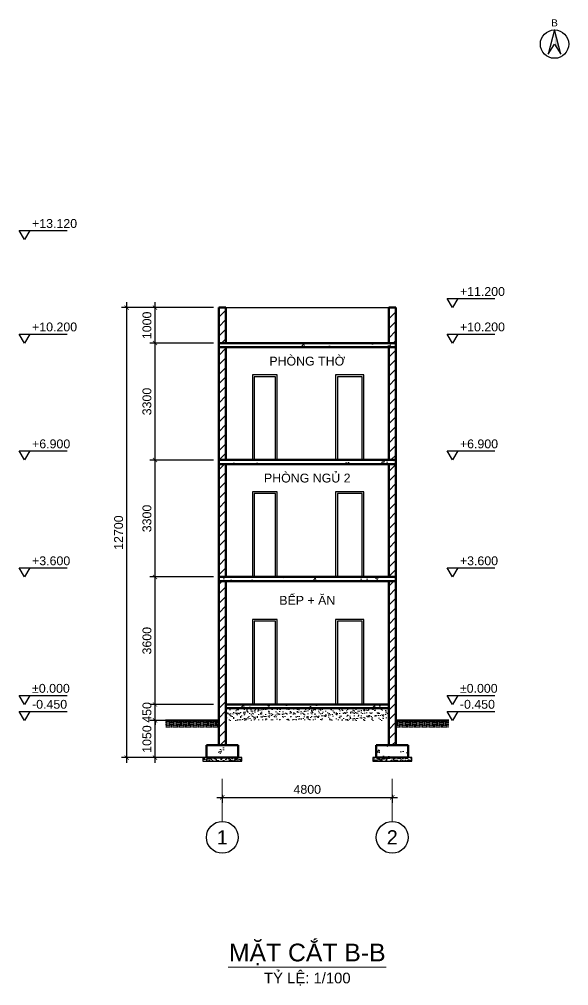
# Model space of a CAD drawing. Header units: millimetres. Extents: x -4035 to 243174, y -17931 to 20900.
# Drawn here: x 124432 to 139947, y -7073 to 20200 of the extents above; entities that cross this region are included whole.
import ezdxf
from ezdxf.enums import TextEntityAlignment as Align

# ---------------------------------------------------------------- set-up
doc = ezdxf.new("R2010")
doc.units = ezdxf.units.MM
doc.header["$LTSCALE"] = 40
doc.linetypes.add('CENTER', pattern=[50.8, 31.75, -6.35, 6.35, -6.35])
for name, color, linetype, lineweight in [('A-ANNO-DIMS', 1, 'Continuous', 18), ('A-ANNO-SYMB', 7, 'Continuous', 25), ('A-ANNO-TEXT', 7, 'Continuous', 18), ('A-ELEV', 7, 'Continuous', 25), ('A-ELEV-OTLN', 7, 'Continuous', 50), ('A-SECT', 7, 'Continuous', 50), ('A-SECT-PATT', 8, 'Continuous', 9), ('S-GRID', 1, 'CENTER', 18), ('S-GRID-IDEN', 7, 'Continuous', 25)]:
    doc.layers.add(name, color=color, linetype=linetype, lineweight=lineweight)
doc.styles.add('MCP-ARIAL', font='arial.ttf')
doc.dimstyles.new('MCP-1-100', dxfattribs={"dimscale": 100, "dimtxt": 2.5, "dimasz": 1.2, "dimexe": 1.5, "dimexo": 1.5, "dimgap": 1, "dimtad": 1, "dimdec": 0, "dimdsep": 46, "dimtxsty": 'MCP-ARIAL', "dimblk": 'ARCHTICK', "dimblk1": 'ARCHTICK', "dimblk2": 'ARCHTICK', "dimcen": 0.09, "dimdle": 1.5, "dimclrd": 256, "dimclre": 256, "dimclrt": 256, "dimadec": 0, "dimazin": 0, "dimtfac": 1, "dimtdec": 4, "dimtix": 1, "dimtmove": 2, "dimatfit": 3, "dimfxl": 1, "dimtolj": 1, "dimtzin": 0, "dimarcsym": 0})

# ---------------------------------------------------------------- blocks, each defined once
blk = doc.blocks.new('MCP_COTE')
blk.add_line((-1.5, 2.55), (12, 2.55))
blk.add_lwpolyline([(0, 0), (-1.5, 2.55), (1.5, 2.55)], close=True)
at = {"style": 'MCP-ARIAL'}
blk.add_attdef('COTE', (2.1, 3.3), '', height=2.5, dxfattribs=at)
blk = doc.blocks.new('_ArchTick')
at = {"color": 0, "linetype": 'ByBlock', "const_width": 0.15}
blk.add_lwpolyline([(-0.5, -0.5), (0.5, 0.5)], dxfattribs=at)
blk = doc.blocks.new('*D107')
at = {"layer": 'A-ANNO-DIMS', "lineweight": -2, "transparency": 16777216}
for p, q in [((128264, -787), (128264, 563)), ((129914, 413), (128114, 413)), ((129914, -637), (128114, -637))]:
    blk.add_line(p, q, dxfattribs=at)
at = {"layer": 'Defpoints', "color": 0, "transparency": 16777216}
for p in [(128264, 413), (130064, 413), (130064, -637)]:
    blk.add_point(p, dxfattribs=at)
at = {"layer": 'A-ANNO-DIMS', "lineweight": -2, "transparency": 16777216, "xscale": 120, "yscale": 120, "zscale": 120}
for p, rotation in [((128264, 413), 90), ((128264, -637), 270)]:
    blk.add_blockref('_ArchTick', p, dxfattribs=dict(at, rotation=rotation))
at = {"layer": 'A-ANNO-DIMS', "transparency": 16777216, "insert": (128037, -112), "char_height": 250, "attachment_point": 5, "rotation": 90, "style": 'MCP-ARIAL'}
blk.add_mtext('\\A1;1050', dxfattribs=at)
blk = doc.blocks.new('*D108')
at = {"layer": 'A-ANNO-DIMS', "lineweight": -2, "transparency": 16777216}
for p, q in [((129914, 863), (128114, 863)), ((128264, 863), (128264, 983)), ((128264, 413), (128264, 863)), ((129914, 413), (128114, 413)), ((128264, 413), (128264, 293))]:
    blk.add_line(p, q, dxfattribs=at)
at = {"layer": 'Defpoints', "color": 0, "transparency": 16777216}
for p in [(128264, 863), (130064, 863), (130064, 413)]:
    blk.add_point(p, dxfattribs=at)
at = {"layer": 'A-ANNO-DIMS', "lineweight": -2, "transparency": 16777216, "xscale": 120, "yscale": 120, "zscale": 120}
for p, rotation in [((128264, 863), 270), ((128264, 413), 90)]:
    blk.add_blockref('_ArchTick', p, dxfattribs=dict(at, rotation=rotation))
at = {"layer": 'A-ANNO-DIMS', "transparency": 16777216, "insert": (128037, 638), "char_height": 250, "attachment_point": 5, "rotation": 90, "style": 'MCP-ARIAL'}
blk.add_mtext('\\A1;450', dxfattribs=at)
blk = doc.blocks.new('*D109')
at = {"layer": 'A-ANNO-DIMS', "lineweight": -2, "transparency": 16777216}
for p, q in [((129914, 4463), (128114, 4463)), ((128264, 713), (128264, 4613)), ((129914, 863), (128114, 863))]:
    blk.add_line(p, q, dxfattribs=at)
at = {"layer": 'Defpoints', "color": 0, "transparency": 16777216}
for p in [(128264, 4463), (130064, 4463), (130064, 863)]:
    blk.add_point(p, dxfattribs=at)
at = {"layer": 'A-ANNO-DIMS', "lineweight": -2, "transparency": 16777216, "xscale": 120, "yscale": 120, "zscale": 120}
for p, rotation in [((128264, 4463), 90), ((128264, 863), 270)]:
    blk.add_blockref('_ArchTick', p, dxfattribs=dict(at, rotation=rotation))
at = {"layer": 'A-ANNO-DIMS', "transparency": 16777216, "insert": (128037, 2663), "char_height": 250, "attachment_point": 5, "rotation": 90, "style": 'MCP-ARIAL'}
blk.add_mtext('\\A1;3600', dxfattribs=at)
blk = doc.blocks.new('*D110')
at = {"layer": 'A-ANNO-DIMS', "lineweight": -2, "transparency": 16777216}
for p, q in [((128264, 4313), (128264, 7913)), ((129914, 7763), (128114, 7763)), ((129914, 4463), (128114, 4463))]:
    blk.add_line(p, q, dxfattribs=at)
at = {"layer": 'Defpoints', "color": 0, "transparency": 16777216}
for p in [(128264, 7763), (130064, 7763), (130064, 4463)]:
    blk.add_point(p, dxfattribs=at)
at = {"layer": 'A-ANNO-DIMS', "lineweight": -2, "transparency": 16777216, "xscale": 120, "yscale": 120, "zscale": 120}
for p, rotation in [((128264, 7763), 90), ((128264, 4463), 270)]:
    blk.add_blockref('_ArchTick', p, dxfattribs=dict(at, rotation=rotation))
at = {"layer": 'A-ANNO-DIMS', "transparency": 16777216, "insert": (128037, 6113), "char_height": 250, "attachment_point": 5, "rotation": 90, "style": 'MCP-ARIAL'}
blk.add_mtext('\\A1;3300', dxfattribs=at)
blk = doc.blocks.new('*D111')
at = {"layer": 'A-ANNO-DIMS', "lineweight": -2, "transparency": 16777216}
for p, q in [((128264, 7613), (128264, 11213)), ((129914, 11063), (128114, 11063)), ((129914, 7763), (128114, 7763))]:
    blk.add_line(p, q, dxfattribs=at)
at = {"layer": 'Defpoints', "color": 0, "transparency": 16777216}
for p in [(128264, 11063), (130064, 11063), (130064, 7763)]:
    blk.add_point(p, dxfattribs=at)
at = {"layer": 'A-ANNO-DIMS', "lineweight": -2, "transparency": 16777216, "xscale": 120, "yscale": 120, "zscale": 120}
for p, rotation in [((128264, 11063), 90), ((128264, 7763), 270)]:
    blk.add_blockref('_ArchTick', p, dxfattribs=dict(at, rotation=rotation))
at = {"layer": 'A-ANNO-DIMS', "transparency": 16777216, "insert": (128037, 9413), "char_height": 250, "attachment_point": 5, "rotation": 90, "style": 'MCP-ARIAL'}
blk.add_mtext('\\A1;3300', dxfattribs=at)
blk = doc.blocks.new('*D112')
at = {"layer": 'A-ANNO-DIMS', "lineweight": -2, "transparency": 16777216}
for p, q in [((129914, 12063), (128114, 12063)), ((128264, 10913), (128264, 12213)), ((129914, 11063), (128114, 11063))]:
    blk.add_line(p, q, dxfattribs=at)
at = {"layer": 'Defpoints', "color": 0, "transparency": 16777216}
for p in [(128264, 12063), (130064, 12063), (130064, 11063)]:
    blk.add_point(p, dxfattribs=at)
at = {"layer": 'A-ANNO-DIMS', "lineweight": -2, "transparency": 16777216, "xscale": 120, "yscale": 120, "zscale": 120}
for p, rotation in [((128264, 12063), 90), ((128264, 11063), 270)]:
    blk.add_blockref('_ArchTick', p, dxfattribs=dict(at, rotation=rotation))
at = {"layer": 'A-ANNO-DIMS', "transparency": 16777216, "insert": (128037, 11563), "char_height": 250, "attachment_point": 5, "rotation": 90, "style": 'MCP-ARIAL'}
blk.add_mtext('\\A1;1000', dxfattribs=at)
blk = doc.blocks.new('*D113')
at = {"layer": 'A-ANNO-DIMS', "lineweight": -2, "transparency": 16777216}
for p, q in [((129914, 12063), (127314, 12063)), ((127464, -787), (127464, 12213)), ((129914, -637), (127314, -637))]:
    blk.add_line(p, q, dxfattribs=at)
at = {"layer": 'Defpoints', "color": 0, "transparency": 16777216}
for p in [(127464, 12063), (130064, 12063), (130064, -637)]:
    blk.add_point(p, dxfattribs=at)
at = {"layer": 'A-ANNO-DIMS', "lineweight": -2, "transparency": 16777216, "xscale": 120, "yscale": 120, "zscale": 120}
for p, rotation in [((127464, 12063), 90), ((127464, -637), 270)]:
    blk.add_blockref('_ArchTick', p, dxfattribs=dict(at, rotation=rotation))
at = {"layer": 'A-ANNO-DIMS', "transparency": 16777216, "insert": (127237, 5713), "char_height": 250, "attachment_point": 5, "rotation": 90, "style": 'MCP-ARIAL'}
blk.add_mtext('\\A1;12700', dxfattribs=at)
blk = doc.blocks.new('MCP_TRUC')
blk.add_circle((0, 0), 4.5)
at = {"style": 'MCP-ARIAL'}
blk.add_attdef('SO', text='', height=4, dxfattribs=at).set_placement((0, 0), align=Align.MIDDLE_CENTER)
blk = doc.blocks.new('*D114')
at = {"layer": 'A-ANNO-DIMS', "lineweight": -2, "transparency": 16777216}
for p, q in [((130014, -1762), (135114, -1762)), ((130164, -1687), (130164, -1912)), ((134964, -1687), (134964, -1912))]:
    blk.add_line(p, q, dxfattribs=at)
at = {"layer": 'Defpoints', "color": 0, "transparency": 16777216}
for p in [(130164, -1537), (134964, -1537), (134964, -1762)]:
    blk.add_point(p, dxfattribs=at)
at = {"layer": 'A-ANNO-DIMS', "lineweight": -2, "transparency": 16777216, "xscale": 120, "yscale": 120, "zscale": 120, "rotation": 180}
blk.add_blockref('_ArchTick', (130164, -1762), dxfattribs=at)
at = {"layer": 'A-ANNO-DIMS', "lineweight": -2, "transparency": 16777216, "xscale": 120, "yscale": 120, "zscale": 120}
blk.add_blockref('_ArchTick', (134964, -1762), dxfattribs=at)
at = {"layer": 'A-ANNO-DIMS', "transparency": 16777216, "insert": (132564, -1534), "char_height": 250, "attachment_point": 5, "style": 'MCP-ARIAL'}
blk.add_mtext('\\A1;4800', dxfattribs=at)
blk = doc.blocks.new('MCP_HUONG_BAC')
blk.add_hatch(color=256).paths.add_polyline_path([(0, 8), (0, 0), (3.6, -5.6)], flags=16)
blk.add_lwpolyline([(0, 8), (-3.6, -5.6), (0, 0), (3.6, -5.6)], close=True)
blk.add_circle((0, 0), 8)
at = {"style": 'MCP-ARIAL'}
blk.add_attdef('KY_HIEU', text='', height=4, dxfattribs=at).set_placement((0, 12), align=Align.MIDDLE_CENTER)

msp = doc.modelspace()

# ---------------------------------------------------------------- hatches: boundary and pattern name
at = {"layer": 'A-SECT-PATT'}
h = msp.add_hatch(dxfattribs=at)
h.set_pattern_fill('ANSI31', color=256, scale=60, style=0)
h.paths.add_polyline_path([(130064.339, 11063.492), (130264.339, 11063.492), (130264.339, 12063.492), (130064.339, 12063.492)], flags=16)
h = msp.add_hatch(dxfattribs=at)
h.set_pattern_fill('ANSI31', color=256, scale=60, style=0)
h.paths.add_polyline_path([(134864.339, 11063.492), (135064.339, 11063.492), (135064.339, 12063.492), (134864.339, 12063.492)], flags=16)
h = msp.add_hatch(dxfattribs=at)
h.set_pattern_fill('AR-CONC', color=256, scale=5, style=0)
h.paths.add_polyline_path([(130064.339, 10943.492), (135064.339, 10943.492), (135064.339, 11063.492), (130064.339, 11063.492)], flags=16)
h = msp.add_hatch(dxfattribs=at)
h.set_pattern_fill('ANSI31', color=256, scale=60, style=0)
h.paths.add_polyline_path([(130064.339, 7763.492), (130264.339, 7763.492), (130264.339, 10943.492), (130064.339, 10943.492)], flags=16)
h = msp.add_hatch(dxfattribs=at)
h.set_pattern_fill('ANSI31', color=256, scale=60, style=0)
h.paths.add_polyline_path([(134864.339, 7763.492), (135064.339, 7763.492), (135064.339, 10943.492), (134864.339, 10943.492)], flags=16)
h = msp.add_hatch(dxfattribs=at)
h.set_pattern_fill('AR-CONC', color=256, scale=5, style=0)
h.paths.add_polyline_path([(130064.339, 7643.492), (135064.339, 7643.492), (135064.339, 7763.492), (130064.339, 7763.492)], flags=16)
h = msp.add_hatch(dxfattribs=at)
h.set_pattern_fill('ANSI31', color=256, scale=60, style=0)
h.paths.add_polyline_path([(130064.339, 4463.492), (130264.339, 4463.492), (130264.339, 7643.492), (130064.339, 7643.492)], flags=16)
h = msp.add_hatch(dxfattribs=at)
h.set_pattern_fill('ANSI31', color=256, scale=60, style=0)
h.paths.add_polyline_path([(134864.339, 4463.492), (135064.339, 4463.492), (135064.339, 7643.492), (134864.339, 7643.492)], flags=16)
h = msp.add_hatch(dxfattribs=at)
h.set_pattern_fill('AR-CONC', color=256, scale=5, style=0)
h.paths.add_polyline_path([(130064.339, 4343.492), (135064.339, 4343.492), (135064.339, 4463.492), (130064.339, 4463.492)], flags=16)
h = msp.add_hatch(dxfattribs=at)
h.set_pattern_fill('ANSI31', color=256, scale=60, style=0)
h.paths.add_polyline_path([(130064.339, -286.508), (130264.339, -286.508), (130264.339, 4343.492), (130064.339, 4343.492)], flags=16)
h = msp.add_hatch(dxfattribs=at)
h.set_pattern_fill('ANSI31', color=256, scale=60, style=0)
h.paths.add_polyline_path([(134864.339, -286.508), (135064.339, -286.508), (135064.339, 4343.492), (134864.339, 4343.492)], flags=16)
h = msp.add_hatch(dxfattribs=at)
h.set_pattern_fill('AR-CONC', color=256, scale=5, style=0)
h.paths.add_polyline_path([(130264.339, 763.492), (134864.339, 763.492), (134864.339, 863.492), (130264.339, 863.492)], flags=16)
h = msp.add_hatch(dxfattribs=at)
h.set_pattern_fill('AR-SAND', color=256, scale=3, style=0)
h.paths.add_polyline_path([(130264.339, 413.492), (134864.339, 413.492), (134864.339, 763.492), (130264.339, 763.492)], flags=16)
h = msp.add_hatch(dxfattribs=at)
h.set_pattern_fill('EARTH', color=256, scale=15, style=0)
h.paths.add_polyline_path([(128564.339, 413.492), (130064.339, 413.492), (130064.339, 213.492), (128564.339, 213.492)], flags=16)
h = msp.add_hatch(dxfattribs=at)
h.set_pattern_fill('EARTH', color=256, scale=15, style=0)
h.paths.add_polyline_path([(135064.339, 413.492), (136564.339, 413.492), (136564.339, 213.492), (135064.339, 213.492)], flags=16)
h = msp.add_hatch(dxfattribs=at)
h.set_pattern_fill('AR-CONC', color=256, scale=5, style=0)
h.paths.add_polyline_path([(129714.339, -636.508), (130614.339, -636.508), (130614.339, -286.508), (129714.339, -286.508)], flags=16)
h = msp.add_hatch(dxfattribs=at)
h.set_pattern_fill('AR-CONC', color=256, scale=5, style=0)
h.paths.add_polyline_path([(134514.339, -636.508), (135414.339, -636.508), (135414.339, -286.508), (134514.339, -286.508)], flags=16)
h = msp.add_hatch(dxfattribs=at)
h.set_pattern_fill('AR-SAND', color=256, scale=2, style=0)
h.paths.add_polyline_path([(129614.339, -736.508), (130714.339, -736.508), (130714.339, -636.508), (129614.339, -636.508)], flags=16)
h = msp.add_hatch(dxfattribs=at)
h.set_pattern_fill('AR-SAND', color=256, scale=2, style=0)
h.paths.add_polyline_path([(134414.339, -736.508), (135514.339, -736.508), (135514.339, -636.508), (134414.339, -636.508)], flags=16)

# ---------------------------------------------------------------- linework, layer by layer
at = {"layer": 'A-ANNO-TEXT'}
msp.add_line((130334.34, -6546.51), (134794.34, -6546.51), dxfattribs=at)
at = {"layer": 'A-ELEV'}
for p, q in [((130064.339, 12063.492), (135064.339, 12063.492)), ((130064.339, 7763.492), (130064.339, 11063.492)), ((135064.339, 7763.492), (135064.339, 11063.492)), ((131714.339, 10163.492), (131014.339, 10163.492)), ((131014.339, 10163.492), (131014.339, 7763.492)), ((131664.339, 10113.492), (131064.339, 10113.492)), ((131064.339, 10113.492), (131064.339, 7763.492)), ((131664.339, 7763.492), (131664.339, 10113.492)), ((131714.339, 7763.492), (131714.339, 10163.492)), ((134164.339, 10163.492), (133364.339, 10163.492)), ((133364.339, 10163.492), (133364.339, 7763.492)), ((134114.339, 10113.492), (133414.339, 10113.492)), ((133414.339, 10113.492), (133414.339, 7763.492)), ((134114.339, 7763.492), (134114.339, 10113.492)), ((134164.339, 7763.492), (134164.339, 10163.492)), ((130064.339, 4463.492), (130064.339, 7763.492)), ((131014.339, 7763.492), (131714.339, 7763.492)), ((131064.339, 7763.492), (131664.339, 7763.492)), ((133364.339, 7763.492), (134164.339, 7763.492)), ((133414.339, 7763.492), (134114.339, 7763.492)), ((135064.339, 4463.492), (135064.339, 7763.492)), ((131714.339, 6863.492), (131014.339, 6863.492)), ((131014.339, 6863.492), (131014.339, 4463.492)), ((131714.339, 4463.492), (131714.339, 6863.492)), ((134164.339, 6863.492), (133364.339, 6863.492)), ((133364.339, 6863.492), (133364.339, 4463.492)), ((134164.339, 4463.492), (134164.339, 6863.492)), ((131664.339, 6813.492), (131064.339, 6813.492)), ((131064.339, 6813.492), (131064.339, 4463.492)), ((131664.339, 4463.492), (131664.339, 6813.492)), ((134114.339, 6813.492), (133414.339, 6813.492)), ((133414.339, 6813.492), (133414.339, 4463.492)), ((134114.339, 4463.492), (134114.339, 6813.492)), ((130064.339, 863.492), (130064.339, 4463.492)), ((131014.339, 4463.492), (131714.339, 4463.492)), ((131064.339, 4463.492), (131664.339, 4463.492)), ((133364.339, 4463.492), (134164.339, 4463.492)), ((133414.339, 4463.492), (134114.339, 4463.492)), ((135064.339, 863.492), (135064.339, 4463.492)), ((131714.339, 3263.492), (131014.339, 3263.492)), ((131014.339, 3263.492), (131014.339, 863.492)), ((131664.339, 3213.492), (131064.339, 3213.492)), ((131064.339, 3213.492), (131064.339, 863.492)), ((131664.339, 863.492), (131664.339, 3213.492)), ((131714.339, 863.492), (131714.339, 3263.492)), ((134164.339, 3263.492), (133364.339, 3263.492)), ((133364.339, 3263.492), (133364.339, 863.492)), ((134114.339, 3213.492), (133414.339, 3213.492)), ((133414.339, 3213.492), (133414.339, 863.492)), ((134114.339, 863.492), (134114.339, 3213.492)), ((134164.339, 863.492), (134164.339, 3263.492)), ((131014.339, 863.492), (131714.339, 863.492)), ((131064.339, 863.492), (131664.339, 863.492)), ((133364.339, 863.492), (134164.339, 863.492)), ((133414.339, 863.492), (134114.339, 863.492)), ((130714.339, -636.508), (129614.339, -636.508)), ((129614.339, -636.508), (129614.339, -736.508)), ((129614.339, -736.508), (130714.339, -736.508)), ((130714.339, -736.508), (130714.339, -636.508)), ((135514.339, -636.508), (134414.339, -636.508)), ((134414.339, -636.508), (134414.339, -736.508)), ((134414.339, -736.508), (135514.339, -736.508)), ((135514.339, -736.508), (135514.339, -636.508))]:
    msp.add_line(p, q, dxfattribs=at)
at = {"layer": 'A-ELEV-OTLN'}
for p, q in [((128564.339, 413.492), (130064.339, 413.492)), ((135064.339, 413.492), (136564.339, 413.492))]:
    msp.add_line(p, q, dxfattribs=at)
at = {"layer": 'A-SECT'}
for p, q in [((130064.339, 11063.492), (130064.339, 12063.492)), ((130264.339, 12063.492), (130064.339, 12063.492)), ((130264.339, 11063.492), (130264.339, 12063.492)), ((135064.339, 12063.492), (134864.339, 12063.492)), ((134864.339, 12063.492), (134864.339, 11063.492)), ((135064.339, 11063.492), (135064.339, 12063.492)), ((130064.339, 11063.492), (135064.339, 11063.492)), ((130064.339, 11063.492), (130264.339, 11063.492)), ((130064.339, 11063.492), (130064.339, 10943.492)), ((130264.339, 10943.492), (130064.339, 10943.492)), ((130064.339, 10943.492), (130064.339, 7763.492)), ((130064.339, 10943.492), (135064.339, 10943.492)), ((130264.339, 7763.492), (130264.339, 10943.492)), ((134864.339, 11063.492), (135064.339, 11063.492)), ((135064.339, 10943.492), (134864.339, 10943.492)), ((134864.339, 10943.492), (134864.339, 7763.492)), ((135064.339, 10943.492), (135064.339, 11063.492)), ((135064.339, 7763.492), (135064.339, 10943.492)), ((130064.339, 7763.492), (135064.339, 7763.492)), ((130064.339, 7763.492), (130264.339, 7763.492)), ((130064.339, 7763.492), (130064.339, 7643.492)), ((130264.339, 7643.492), (130064.339, 7643.492)), ((130064.339, 7643.492), (130064.339, 4463.492)), ((130064.339, 7643.492), (135064.339, 7643.492)), ((130264.339, 4463.492), (130264.339, 7643.492)), ((134864.339, 7763.492), (135064.339, 7763.492)), ((135064.339, 7643.492), (134864.339, 7643.492)), ((134864.339, 7643.492), (134864.339, 4463.492)), ((135064.339, 7643.492), (135064.339, 7763.492)), ((135064.339, 4463.492), (135064.339, 7643.492)), ((130064.339, 4463.492), (135064.339, 4463.492)), ((130064.339, 4463.492), (130264.339, 4463.492)), ((130064.339, 4463.492), (130064.339, 4343.492)), ((134864.339, 4463.492), (135064.339, 4463.492)), ((135064.339, 4343.492), (135064.339, 4463.492)), ((130264.339, 4343.492), (130064.339, 4343.492)), ((130064.339, 4343.492), (130064.339, -286.508)), ((130064.339, 4343.492), (135064.339, 4343.492)), ((130264.339, -286.508), (130264.339, 4343.492)), ((135064.339, 4343.492), (134864.339, 4343.492)), ((134864.339, 4343.492), (134864.339, -286.508)), ((135064.339, -286.508), (135064.339, 4343.492)), ((134864.339, 863.492), (130264.339, 863.492)), ((130264.339, 863.492), (130264.339, 763.492)), ((134864.339, 763.492), (134864.339, 863.492)), ((130264.339, 763.492), (134864.339, 763.492)), ((130614.339, -286.508), (129714.339, -286.508)), ((129714.339, -286.508), (129714.339, -636.508)), ((130064.339, -286.508), (130264.339, -286.508)), ((130614.339, -636.508), (130614.339, -286.508)), ((135414.339, -286.508), (134514.339, -286.508)), ((134514.339, -286.508), (134514.339, -636.508)), ((134864.339, -286.508), (135064.339, -286.508)), ((135414.339, -636.508), (135414.339, -286.508)), ((129714.339, -636.508), (130614.339, -636.508)), ((134514.339, -636.508), (135414.339, -636.508))]:
    msp.add_line(p, q, dxfattribs=at)
at = {"layer": 'S-GRID'}
for p, q in [((130164.339, -1236.508), (130164.339, -2436.508)), ((134964.339, -1236.508), (134964.339, -2436.508))]:
    msp.add_line(p, q, dxfattribs=at)

# ---------------------------------------------------------------- block references
at = {"layer": 'A-ANNO-SYMB'}
for name, p, xscale, yscale, zscale, values in [('MCP_HUONG_BAC', (139546.51, 19500), 50, 50, 50, {'KY_HIEU': 'B'}), ('MCP_COTE', (124582.17, 13983.49), 100, 100, 100, {'COTE': '+13.120'}), ('MCP_COTE', (136664.34, 12063.49), 100, 100, 100, {'COTE': '+11.200'}), ('MCP_COTE', (124582.17, 11063.49), 100, 100, 100, {'COTE': '+10.200'}), ('MCP_COTE', (136664.34, 11063.49), 100, 100, 100, {'COTE': '+10.200'}), ('MCP_COTE', (124582.17, 7763.49), 100, 100, 100, {'COTE': '+6.900'}), ('MCP_COTE', (136664.34, 7763.49), 100, 100, 100, {'COTE': '+6.900'}), ('MCP_COTE', (124582.17, 4463.49), 100, 100, 100, {'COTE': '+3.600'}), ('MCP_COTE', (136664.34, 4463.49), 100, 100, 100, {'COTE': '+3.600'}), ('MCP_COTE', (124582.17, 863.49), 100, 100, 100, {'COTE': '±0.000'}), ('MCP_COTE', (136664.34, 863.49), 100, 100, 100, {'COTE': '±0.000'}), ('MCP_COTE', (124582.17, 413.49), 100, 100, 100, {'COTE': '-0.450'}), ('MCP_COTE', (136664.34, 413.49), 100, 100, 100, {'COTE': '-0.450'})]:
    msp.add_blockref(name, p, dxfattribs=dict(at, xscale=xscale, yscale=yscale, zscale=zscale)).add_auto_attribs(values)
at = {"layer": 'S-GRID-IDEN', "xscale": 100, "yscale": 100, "zscale": 100}
for p, values in [((130164.34, -2886.51), {'SO': '1'}), ((134964.34, -2886.51), {'SO': '2'})]:
    msp.add_blockref('MCP_TRUC', p, dxfattribs=at).add_auto_attribs(values)

# ---------------------------------------------------------------- texts
at = {"layer": 'A-ANNO-TEXT', "style": 'MCP-ARIAL'}
for s, p in [('PHÒNG THỜ', (132564.339, 10553.492)), ('PHÒNG NGỦ 2', (132564.339, 7253.492)), ('BẾP + ĂN', (132564.339, 3803.492))]:
    msp.add_text(s, height=250, dxfattribs=at).set_placement(p, align=Align.MIDDLE_CENTER)
for s, height, p in [('MẶT CẮT B-B', 500, (132564.34, -6386.51)), ('TỶ LỆ: 1/100', 300, (132564.34, -7006.51))]:
    msp.add_text(s, height=height, dxfattribs=at).set_placement(p, align=Align.CENTER)

# ---------------------------------------------------------------- dimensions: what is measured, and where the dimension line sits
at = {"layer": 'A-ANNO-DIMS'}
for base, p1, p2, picture, middle in [((127464.339, 12063.492), (130064.339, -636.508), (130064.339, 12063.492), '*D113', (127236.695753, 5713.492)), ((128264.339, 12063.492), (130064.339, 11063.492), (130064.339, 12063.492), '*D112', (128036.695753, 11563.492)), ((128264.339, 11063.492), (130064.339, 7763.492), (130064.339, 11063.492), '*D111', (128036.610487, 9413.492)), ((128264.339, 7763.492), (130064.339, 4463.492), (130064.339, 7763.492), '*D110', (128036.610487, 6113.492)), ((128264.339, 4463.492), (130064.339, 863.492), (130064.339, 4463.492), '*D109', (128036.610487, 2663.492)), ((128264.339, 863.492), (130064.339, 413.492), (130064.339, 863.492), '*D108', (128036.695753, 638.492)), ((128264.339, 413.492), (130064.339, -636.508), (130064.339, 413.492), '*D107', (128036.695753, -111.508))]:
    dim = msp.add_linear_dim(base=base, p1=p1, p2=p2, angle=90, dimstyle='MCP-1-100', dxfattribs=at)
    dim.commit()
    dim.dimension.update_dxf_attribs({"geometry": picture, "text_midpoint": middle})
dim = msp.add_linear_dim(base=(134964.339, -1761.508), p1=(130164.339, -1536.508), p2=(134964.339, -1536.508), dimstyle='MCP-1-100', dxfattribs=at)
dim.commit()
dim.dimension.update_dxf_attribs({"geometry": '*D114', "text_midpoint": (132564.339, -1533.864753)})

doc.saveas('drawing.dxf')
